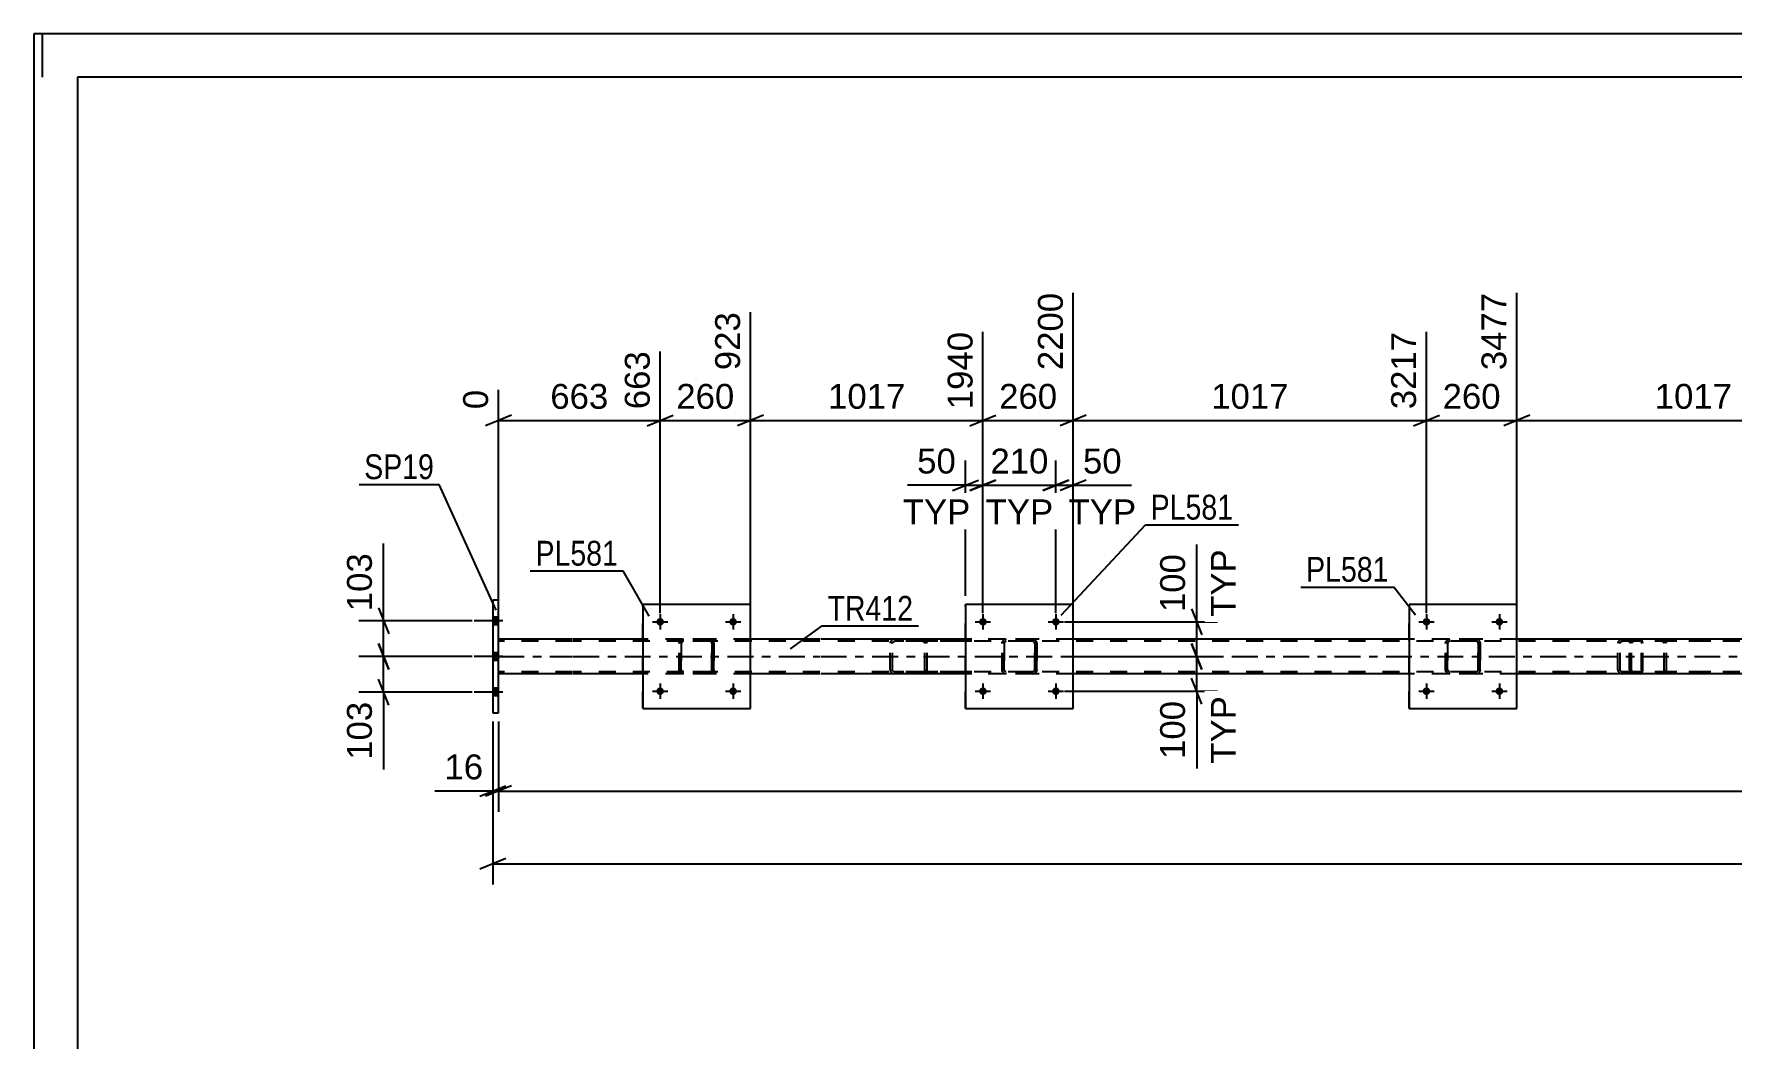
# Model space of a CAD drawing. Header units: millimetres. Extents: x 0 to 841, y 0 to 594.
# Drawn here: x 0 to 195.5, y 478.3 to 594 of the extents above; entities that cross this region are included whole.
import ezdxf

# ---------------------------------------------------------------- set-up
doc = ezdxf.new("R2010")
doc.units = ezdxf.units.MM
doc.linetypes.add('DXK_LINE_DOT2', pattern=[3.9198, 1.9599, -1.9599])
doc.linetypes.add('DXK_LINE_DOT3', pattern=[5.9187, 2.979, -0.9799, 0.9799, -0.9799])
doc.styles.add('Arial', font='ARIAL.TTF', dxfattribs={"height": 0.2})
doc.styles.add('Arial Narrow', font='ARIALN.TTF', dxfattribs={"height": 0.2})

# ---------------------------------------------------------------- blocks, each defined once
blk = doc.blocks.new('Unknown-203723749-1133')
at = {"color": 5, "linetype": 'Continuous'}
for p, q in [((841, 594), (0, 594)), ((0, 594), (0, 0)), ((1, 589), (1, 594)), ((836, 589), (5, 589)), ((5, 589), (5, 5))]:
    blk.add_line(p, q, dxfattribs=at)
blk = doc.blocks.new('Part-203723749-2469 - 2450')
at = {"color": 7, "linetype": 'DXK_LINE_DOT2'}
for p, q in [((162.58, 523.77), (162.61, 523.95)), ((162.61, 523.95), (162.58, 523.77)), ((162.82, 523.77), (162.83, 523.86)), ((162.83, 523.86), (162.82, 523.77)), ((162.83, 523.86), (162.89, 523.94)), ((162.89, 523.94), (162.83, 523.86)), ((162.87, 524.21), (163.06, 524.25)), ((163.06, 524.25), (162.87, 524.21)), ((162.89, 523.94), (162.96, 523.99)), ((163.06, 524.01), (162.96, 523.99)), ((166.1, 524.25), (163.06, 524.25)), ((166.1, 524.01), (163.06, 524.01)), ((166.1, 524.25), (166.28, 524.21)), ((166.28, 524.21), (166.1, 524.25)), ((166.19, 523.99), (166.1, 524.01)), ((166.27, 523.94), (166.19, 523.99)), ((166.27, 523.94), (166.32, 523.86)), ((166.32, 523.86), (166.27, 523.94)), ((166.32, 523.86), (166.34, 523.77)), ((166.34, 523.77), (166.32, 523.86)), ((166.54, 523.95), (166.58, 523.77)), ((166.58, 523.77), (166.54, 523.95)), ((162.58, 520.73), (162.58, 523.77)), ((162.58, 523.77), (162.58, 523.77)), ((162.58, 520.73), (162.58, 523.77)), ((162.82, 520.73), (162.82, 523.77)), ((162.82, 523.77), (162.82, 523.77)), ((162.82, 523.77), (162.82, 520.73)), ((166.34, 520.73), (166.34, 523.77)), ((166.34, 523.77), (166.34, 523.77)), ((166.34, 523.77), (166.34, 520.73)), ((166.58, 520.73), (166.58, 523.77)), ((166.58, 523.77), (166.58, 523.77)), ((166.58, 523.77), (166.58, 520.73)), ((162.58, 520.73), (162.58, 520.73)), ((162.61, 520.54), (162.58, 520.73)), ((162.58, 520.73), (162.61, 520.54)), ((162.82, 520.73), (162.82, 520.73)), ((162.83, 520.63), (162.82, 520.73)), ((162.82, 520.73), (162.83, 520.63)), ((162.89, 520.56), (162.83, 520.63)), ((162.83, 520.63), (162.89, 520.56)), ((163.06, 520.25), (162.87, 520.28)), ((162.87, 520.28), (163.06, 520.25)), ((162.96, 520.5), (162.89, 520.56)), ((163.06, 520.49), (162.96, 520.5)), ((166.1, 520.49), (163.06, 520.49)), ((166.1, 520.25), (163.06, 520.25)), ((166.19, 520.5), (166.1, 520.49)), ((166.28, 520.28), (166.1, 520.25)), ((166.1, 520.25), (166.28, 520.28)), ((166.27, 520.56), (166.19, 520.5)), ((166.32, 520.63), (166.27, 520.56)), ((166.27, 520.56), (166.32, 520.63)), ((166.34, 520.73), (166.32, 520.63)), ((166.32, 520.63), (166.34, 520.73)), ((166.34, 520.73), (166.34, 520.73)), ((166.58, 520.73), (166.54, 520.54)), ((166.54, 520.54), (166.58, 520.73)), ((166.58, 520.73), (166.58, 520.73))]:
    blk.add_line(p, q, dxfattribs=at)
at = {"color": 7, "linetype": 'DXK_LINE_DOT3'}
blk.add_line((164.58, 522.25), (164.58, 522.25), dxfattribs=at)
at = {"color": 7, "linetype": 'DXK_LINE_DOT2'}
for centre, start, end in [((163.06, 523.77), 112.5, 157.5), ((163.06, 523.77), 112.5, 157.5), ((166.1, 523.77), 22.5, 67.5), ((166.1, 523.77), 22.5, 67.5), ((163.06, 520.73), 202.5, 247.5), ((163.06, 520.73), 202.5, 247.5), ((166.1, 520.73), 292.5, 337.5), ((166.1, 520.73), 292.5, 337.5)]:
    blk.add_arc(centre, 0.48, start, end, dxfattribs=at)
blk = doc.blocks.new('Part-203723749-2474 - 2450')
at = {"color": 2, "linetype": 'Continuous'}
for p, q in [((158.38, 528.25), (158.38, 516.25)), ((170.78, 528.25), (158.38, 528.25)), ((170.78, 516.25), (170.78, 528.25)), ((158.38, 516.25), (170.78, 516.25))]:
    blk.add_line(p, q, dxfattribs=at)
at = {"color": 7, "linetype": 'DXK_LINE_DOT2'}
for p, q in [((158.38, 516.25), (158.38, 528.25)), ((170.78, 516.25), (170.78, 528.25))]:
    blk.add_line(p, q, dxfattribs=at)
blk = doc.blocks.new('Part-203723749-2475 - 2450')
at = {"color": 7, "linetype": 'DXK_LINE_DOT2'}
for p, q in [((111.5, 523.77), (111.53, 523.95)), ((111.53, 523.95), (111.5, 523.77)), ((111.74, 523.77), (111.75, 523.86)), ((111.75, 523.86), (111.74, 523.77)), ((111.75, 523.86), (111.81, 523.94)), ((111.81, 523.94), (111.75, 523.86)), ((111.79, 524.21), (111.98, 524.25)), ((111.98, 524.25), (111.79, 524.21)), ((111.81, 523.94), (111.88, 523.99)), ((111.98, 524.01), (111.88, 523.99)), ((115.02, 524.25), (111.98, 524.25)), ((115.02, 524.01), (111.98, 524.01)), ((115.02, 524.25), (115.2, 524.21)), ((115.2, 524.21), (115.02, 524.25)), ((115.11, 523.99), (115.02, 524.01)), ((115.19, 523.94), (115.11, 523.99)), ((115.19, 523.94), (115.24, 523.86)), ((115.24, 523.86), (115.19, 523.94)), ((115.24, 523.86), (115.26, 523.77)), ((115.26, 523.77), (115.24, 523.86)), ((115.46, 523.95), (115.5, 523.77)), ((115.5, 523.77), (115.46, 523.95)), ((111.5, 520.73), (111.5, 523.77)), ((111.5, 523.77), (111.5, 523.77)), ((111.5, 520.73), (111.5, 523.77)), ((111.74, 520.73), (111.74, 523.77)), ((111.74, 523.77), (111.74, 523.77)), ((111.74, 523.77), (111.74, 520.73)), ((115.26, 520.73), (115.26, 523.77)), ((115.26, 523.77), (115.26, 523.77)), ((115.26, 523.77), (115.26, 520.73)), ((115.5, 520.73), (115.5, 523.77)), ((115.5, 523.77), (115.5, 523.77)), ((115.5, 523.77), (115.5, 520.73)), ((111.5, 520.73), (111.5, 520.73)), ((111.53, 520.54), (111.5, 520.73)), ((111.5, 520.73), (111.53, 520.54)), ((111.74, 520.73), (111.74, 520.73)), ((111.75, 520.63), (111.74, 520.73)), ((111.74, 520.73), (111.75, 520.63)), ((111.81, 520.56), (111.75, 520.63)), ((111.75, 520.63), (111.81, 520.56)), ((111.98, 520.25), (111.79, 520.28)), ((111.79, 520.28), (111.98, 520.25)), ((111.88, 520.5), (111.81, 520.56)), ((111.98, 520.49), (111.88, 520.5)), ((115.02, 520.49), (111.98, 520.49)), ((115.02, 520.25), (111.98, 520.25)), ((115.11, 520.5), (115.02, 520.49)), ((115.2, 520.28), (115.02, 520.25)), ((115.02, 520.25), (115.2, 520.28)), ((115.19, 520.56), (115.11, 520.5)), ((115.24, 520.63), (115.19, 520.56)), ((115.19, 520.56), (115.24, 520.63)), ((115.26, 520.73), (115.24, 520.63)), ((115.24, 520.63), (115.26, 520.73)), ((115.26, 520.73), (115.26, 520.73)), ((115.5, 520.73), (115.46, 520.54)), ((115.46, 520.54), (115.5, 520.73)), ((115.5, 520.73), (115.5, 520.73))]:
    blk.add_line(p, q, dxfattribs=at)
at = {"color": 7, "linetype": 'DXK_LINE_DOT3'}
blk.add_line((113.5, 522.25), (113.5, 522.25), dxfattribs=at)
at = {"color": 7, "linetype": 'DXK_LINE_DOT2'}
for centre, start, end in [((111.98, 523.77), 112.5, 157.5), ((111.98, 523.77), 112.5, 157.5), ((115.02, 523.77), 22.5, 67.5), ((115.02, 523.77), 22.5, 67.5), ((111.98, 520.73), 202.5, 247.5), ((111.98, 520.73), 202.5, 247.5), ((115.02, 520.73), 292.5, 337.5), ((115.02, 520.73), 292.5, 337.5)]:
    blk.add_arc(centre, 0.48, start, end, dxfattribs=at)
blk = doc.blocks.new('Part-203723749-2480 - 2450')
at = {"color": 2, "linetype": 'Continuous'}
for p, q in [((107.3, 528.25), (107.3, 516.25)), ((119.7, 528.25), (107.3, 528.25)), ((119.7, 516.25), (119.7, 528.25)), ((107.3, 516.25), (119.7, 516.25))]:
    blk.add_line(p, q, dxfattribs=at)
at = {"color": 7, "linetype": 'DXK_LINE_DOT2'}
for p, q in [((107.3, 516.25), (107.3, 528.25)), ((119.7, 516.25), (119.7, 528.25))]:
    blk.add_line(p, q, dxfattribs=at)
blk = doc.blocks.new('Part-203723749-2481 - 2450')
at = {"color": 7, "linetype": 'DXK_LINE_DOT2'}
for p, q in [((74.32, 523.77), (74.35, 523.95)), ((74.35, 523.95), (74.32, 523.77)), ((74.56, 523.77), (74.57, 523.86)), ((74.57, 523.86), (74.56, 523.77)), ((74.57, 523.86), (74.63, 523.94)), ((74.63, 523.94), (74.57, 523.86)), ((74.61, 524.21), (74.8, 524.25)), ((74.8, 524.25), (74.61, 524.21)), ((74.63, 523.94), (74.7, 523.99)), ((74.8, 524.01), (74.7, 523.99)), ((77.84, 524.25), (74.8, 524.25)), ((77.84, 524.01), (74.8, 524.01)), ((77.84, 524.25), (78.02, 524.21)), ((78.02, 524.21), (77.84, 524.25)), ((77.93, 523.99), (77.84, 524.01)), ((78.01, 523.94), (77.93, 523.99)), ((78.01, 523.94), (78.06, 523.86)), ((78.06, 523.86), (78.01, 523.94)), ((78.06, 523.86), (78.08, 523.77)), ((78.08, 523.77), (78.06, 523.86)), ((78.28, 523.95), (78.32, 523.77)), ((78.32, 523.77), (78.28, 523.95)), ((74.32, 520.73), (74.32, 523.77)), ((74.32, 523.77), (74.32, 523.77)), ((74.32, 520.73), (74.32, 523.77)), ((74.56, 520.73), (74.56, 523.77)), ((74.56, 523.77), (74.56, 523.77)), ((74.56, 523.77), (74.56, 520.73)), ((78.08, 520.73), (78.08, 523.77)), ((78.08, 523.77), (78.08, 523.77)), ((78.08, 523.77), (78.08, 520.73)), ((78.32, 520.73), (78.32, 523.77)), ((78.32, 523.77), (78.32, 523.77)), ((78.32, 523.77), (78.32, 520.73)), ((74.32, 520.73), (74.32, 520.73)), ((74.35, 520.54), (74.32, 520.73)), ((74.32, 520.73), (74.35, 520.54)), ((74.56, 520.73), (74.56, 520.73)), ((74.57, 520.63), (74.56, 520.73)), ((74.56, 520.73), (74.57, 520.63)), ((74.63, 520.56), (74.57, 520.63)), ((74.57, 520.63), (74.63, 520.56)), ((74.8, 520.25), (74.61, 520.28)), ((74.61, 520.28), (74.8, 520.25)), ((74.7, 520.5), (74.63, 520.56)), ((74.8, 520.49), (74.7, 520.5)), ((77.84, 520.49), (74.8, 520.49)), ((77.84, 520.25), (74.8, 520.25)), ((77.93, 520.5), (77.84, 520.49)), ((78.02, 520.28), (77.84, 520.25)), ((77.84, 520.25), (78.02, 520.28)), ((78.01, 520.56), (77.93, 520.5)), ((78.06, 520.63), (78.01, 520.56)), ((78.01, 520.56), (78.06, 520.63)), ((78.08, 520.73), (78.06, 520.63)), ((78.06, 520.63), (78.08, 520.73)), ((78.08, 520.73), (78.08, 520.73)), ((78.32, 520.73), (78.28, 520.54)), ((78.28, 520.54), (78.32, 520.73)), ((78.32, 520.73), (78.32, 520.73))]:
    blk.add_line(p, q, dxfattribs=at)
at = {"color": 7, "linetype": 'DXK_LINE_DOT3'}
blk.add_line((76.32, 522.25), (76.32, 522.25), dxfattribs=at)
at = {"color": 7, "linetype": 'DXK_LINE_DOT2'}
for centre, start, end in [((74.8, 523.77), 112.5, 157.5), ((74.8, 523.77), 112.5, 157.5), ((77.84, 523.77), 22.5, 67.5), ((77.84, 523.77), 22.5, 67.5), ((74.8, 520.73), 202.5, 247.5), ((74.8, 520.73), 202.5, 247.5), ((77.84, 520.73), 292.5, 337.5), ((77.84, 520.73), 292.5, 337.5)]:
    blk.add_arc(centre, 0.48, start, end, dxfattribs=at)
blk = doc.blocks.new('Part-203723749-2486 - 2450')
at = {"color": 2, "linetype": 'Continuous'}
for p, q in [((70.12, 528.25), (70.12, 516.25)), ((82.52, 528.25), (70.12, 528.25)), ((82.52, 516.25), (82.52, 528.25)), ((70.12, 516.25), (82.52, 516.25))]:
    blk.add_line(p, q, dxfattribs=at)
at = {"color": 7, "linetype": 'DXK_LINE_DOT2'}
for p, q in [((70.12, 516.25), (70.12, 528.25)), ((82.52, 516.25), (82.52, 528.25))]:
    blk.add_line(p, q, dxfattribs=at)
blk = doc.blocks.new('Bolt-203723749-2633 - 2450')
at = {"linetype": 'Continuous'}
for points in [[(72.56, 518.25, -1), (71.68, 518.25, -1)], [(80.96, 518.25, -1), (80.08, 518.25, -1)]]:
    blk.add_hatch(color=1, dxfattribs=at).paths.add_polyline_path(points)
at = {"color": 1, "linetype": 'Continuous'}
for p, q in [((71.24, 518.25), (73, 518.25)), ((72.12, 519.13), (72.12, 517.37)), ((79.64, 518.25), (81.4, 518.25)), ((80.52, 519.13), (80.52, 517.37))]:
    blk.add_line(p, q, dxfattribs=at)
blk = doc.blocks.new('Part-203723749-2556 - 2450')
at = {"color": 7, "linetype": 'DXK_LINE_DOT2'}
for p, q in [((183.79, 523.94), (183.75, 523.77)), ((183.79, 523.95), (183.79, 523.94)), ((184.01, 523.77), (184.02, 523.86)), ((184.02, 523.86), (184.08, 523.94)), ((184.26, 524.25), (184.07, 524.21)), ((184.08, 523.94), (184.16, 523.99)), ((184.16, 523.99), (184.26, 524.01)), ((193.15, 524.25), (184.26, 524.25)), ((193.15, 524.01), (184.26, 524.01)), ((187.69, 524.21), (187.5, 524.25)), ((187.5, 524.01), (187.59, 523.99)), ((187.59, 523.99), (187.68, 523.94)), ((187.68, 523.94), (187.73, 523.86)), ((187.73, 523.86), (187.75, 523.77)), ((187.97, 523.94), (187.97, 523.95)), ((188.01, 523.77), (187.97, 523.94)), ((183.75, 520.73), (183.75, 523.77)), ((184.01, 520.73), (184.01, 523.77)), ((187.75, 520.73), (187.75, 523.77)), ((188.01, 520.73), (188.01, 523.77)), ((183.75, 520.73), (183.79, 520.54)), ((184.02, 520.63), (184.01, 520.73)), ((184.08, 520.56), (184.02, 520.63)), ((184.07, 520.28), (184.26, 520.25)), ((184.16, 520.5), (184.08, 520.56)), ((184.26, 520.49), (184.16, 520.5)), ((193.15, 520.49), (184.26, 520.49)), ((193.15, 520.25), (184.26, 520.25)), ((187.59, 520.5), (187.5, 520.49)), ((187.5, 520.25), (187.69, 520.28)), ((187.68, 520.56), (187.59, 520.5)), ((187.73, 520.63), (187.68, 520.56)), ((187.75, 520.73), (187.73, 520.63)), ((187.97, 520.54), (188.01, 520.73))]:
    blk.add_line(p, q, dxfattribs=at)
for centre, start, end in [((184.24, 523.74), 110.7583, 155.68), ((187.52, 523.74), 24.32, 69.2417), ((184.24, 520.75), 204.32, 249.2417), ((187.52, 520.75), 290.7583, 335.68)]:
    blk.add_arc(centre, 0.496, start, end, dxfattribs=at)
blk = doc.blocks.new('Bolt-203723749-2628 - 2450')
at = {"linetype": 'Continuous'}
for points in [[(53.5, 525.91), (53.5, 526.79), (52.86, 526.79), (52.86, 525.91)], [(53.5, 525.91), (53.5, 526.79), (52.86, 526.79), (52.86, 525.91)], [(53.5, 525.91), (53.5, 526.79), (52.86, 526.79), (52.86, 525.91)], [(53.5, 521.81), (53.5, 522.69), (52.86, 522.69), (52.86, 521.81)], [(53.5, 521.81), (53.5, 522.69), (52.86, 522.69), (52.86, 521.81)], [(53.5, 517.71), (53.5, 518.59), (52.86, 518.59), (52.86, 517.71)], [(53.5, 517.71), (53.5, 518.59), (52.86, 518.59), (52.86, 517.71)], [(53.5, 517.71), (53.5, 518.59), (52.86, 518.59), (52.86, 517.71)]]:
    blk.add_hatch(color=1, dxfattribs=at).paths.add_polyline_path(points)
at = {"color": 1, "linetype": 'Continuous'}
for p, q in [((54.02, 526.35), (50.7, 526.35)), ((54.02, 526.35), (50.7, 526.35)), ((54.02, 526.35), (50.7, 526.35)), ((53.5, 526.79), (52.86, 526.79)), ((53.5, 526.79), (52.86, 526.79)), ((53.5, 526.79), (52.86, 526.79)), ((53.5, 525.91), (52.86, 525.91)), ((53.5, 525.91), (52.86, 525.91)), ((53.5, 525.91), (52.86, 525.91)), ((54.02, 522.25), (50.7, 522.25)), ((54.02, 522.25), (50.7, 522.25)), ((53.5, 522.69), (52.86, 522.69)), ((53.5, 522.69), (52.86, 522.69)), ((53.5, 521.81), (52.86, 521.81)), ((53.5, 521.81), (52.86, 521.81)), ((54.02, 518.15), (50.7, 518.15)), ((54.02, 518.15), (50.7, 518.15)), ((54.02, 518.15), (50.7, 518.15)), ((53.5, 518.59), (52.86, 518.59)), ((53.5, 518.59), (52.86, 518.59)), ((53.5, 518.59), (52.86, 518.59)), ((53.5, 517.71), (52.86, 517.71)), ((53.5, 517.71), (52.86, 517.71)), ((53.5, 517.71), (52.86, 517.71))]:
    blk.add_line(p, q, dxfattribs=at)
blk = doc.blocks.new('Bolt-203723749-2617 - 2450')
at = {"linetype": 'Continuous'}
for points in [[(109.74, 518.25, -1), (108.86, 518.25, -1)], [(118.14, 518.25, -1), (117.26, 518.25, -1)]]:
    blk.add_hatch(color=1, dxfattribs=at).paths.add_polyline_path(points)
at = {"color": 1, "linetype": 'Continuous'}
for p, q in [((108.42, 518.25), (110.18, 518.25)), ((109.3, 519.13), (109.3, 517.37)), ((116.82, 518.25), (118.58, 518.25)), ((117.7, 519.13), (117.7, 517.37))]:
    blk.add_line(p, q, dxfattribs=at)
blk = doc.blocks.new('Part-203723749-2536 - 2450')
at = {"color": 7, "linetype": 'DXK_LINE_DOT2'}
for p, q in [((98.65, 523.94), (98.62, 523.77)), ((98.65, 523.95), (98.65, 523.94)), ((98.87, 523.77), (98.89, 523.86)), ((98.89, 523.86), (98.95, 523.94)), ((99.13, 524.25), (98.93, 524.21)), ((98.95, 523.94), (99.03, 523.99)), ((99.03, 523.99), (99.13, 524.01)), ((108.02, 524.25), (99.13, 524.25)), ((108.02, 524.01), (99.13, 524.01)), ((102.56, 524.21), (102.36, 524.25)), ((102.36, 524.01), (102.46, 523.99)), ((102.46, 523.99), (102.54, 523.94)), ((102.54, 523.94), (102.6, 523.86)), ((102.6, 523.86), (102.62, 523.77)), ((102.84, 523.94), (102.83, 523.95)), ((102.87, 523.77), (102.84, 523.94)), ((98.62, 520.73), (98.62, 523.77)), ((98.87, 520.73), (98.87, 523.77)), ((102.62, 520.73), (102.62, 523.77)), ((102.87, 520.73), (102.87, 523.77)), ((98.62, 520.73), (98.65, 520.54)), ((98.89, 520.63), (98.87, 520.73)), ((98.95, 520.56), (98.89, 520.63)), ((98.93, 520.28), (99.13, 520.25)), ((99.03, 520.5), (98.95, 520.56)), ((99.13, 520.49), (99.03, 520.5)), ((108.02, 520.49), (99.13, 520.49)), ((108.02, 520.25), (99.13, 520.25)), ((102.46, 520.5), (102.36, 520.49)), ((102.36, 520.25), (102.56, 520.28)), ((102.54, 520.56), (102.46, 520.5)), ((102.6, 520.63), (102.54, 520.56)), ((102.62, 520.73), (102.6, 520.63)), ((102.83, 520.54), (102.87, 520.73))]:
    blk.add_line(p, q, dxfattribs=at)
for centre, start, end in [((99.11, 523.74), 110.7583, 155.68), ((102.38, 523.74), 24.32, 69.2417), ((99.11, 520.75), 204.32, 249.2417), ((102.38, 520.75), 290.7583, 335.68)]:
    blk.add_arc(centre, 0.496, start, end, dxfattribs=at)
blk = doc.blocks.new('Part-203723749-2537 - 2450')
at = {"color": 7, "linetype": 'DXK_LINE_DOT2'}
for p, q in [((185.03, 524.25), (178.09, 524.25)), ((185.03, 524.01), (178.09, 524.01)), ((182.47, 523.94), (182.43, 523.77)), ((182.47, 523.95), (182.47, 523.94)), ((182.68, 523.77), (182.7, 523.86)), ((182.7, 523.86), (182.76, 523.94)), ((182.93, 524.25), (182.74, 524.21)), ((182.76, 523.94), (182.84, 523.99)), ((182.84, 523.99), (182.93, 524.01)), ((183.75, 524.25), (183.75, 524.01)), ((185.13, 524.21), (185.03, 524.25)), ((185.03, 524.01), (185.08, 523.99)), ((185.08, 523.99), (185.12, 523.94)), ((185.12, 523.94), (185.15, 523.86)), ((185.22, 524.1), (185.13, 524.21)), ((185.15, 523.86), (185.16, 523.77)), ((185.28, 523.95), (185.22, 524.1)), ((185.3, 523.77), (185.28, 523.95)), ((182.43, 520.73), (182.43, 523.77)), ((182.68, 520.73), (182.68, 523.77)), ((185.16, 520.73), (185.16, 523.77)), ((185.3, 520.73), (185.3, 523.77)), ((185.03, 520.49), (178.09, 520.49)), ((185.03, 520.25), (178.09, 520.25)), ((182.43, 520.73), (182.47, 520.54)), ((182.7, 520.63), (182.68, 520.73)), ((182.76, 520.56), (182.7, 520.63)), ((182.74, 520.28), (182.93, 520.25)), ((182.84, 520.5), (182.76, 520.56)), ((182.93, 520.49), (182.84, 520.5)), ((183.75, 520.25), (183.75, 520.49)), ((185.08, 520.5), (185.03, 520.49)), ((185.03, 520.25), (185.13, 520.28)), ((185.12, 520.56), (185.08, 520.5)), ((185.15, 520.63), (185.12, 520.56)), ((185.13, 520.28), (185.22, 520.39)), ((185.16, 520.73), (185.15, 520.63)), ((185.22, 520.39), (185.28, 520.54)), ((185.28, 520.54), (185.3, 520.73))]:
    blk.add_line(p, q, dxfattribs=at)
for centre, start, end in [((182.92, 523.75), 111.1941, 156.1506), ((182.92, 520.74), 203.8494, 248.8059)]:
    blk.add_arc(centre, 0.492, start, end, dxfattribs=at)
blk = doc.blocks.new('Part-203723749-2549 - 2450')
at = {"color": 2, "linetype": 'Continuous'}
for p, q in [((53.5, 528.75), (52.86, 528.75)), ((52.86, 528.75), (52.86, 515.75)), ((53.5, 515.75), (53.5, 528.75)), ((52.86, 515.75), (53.5, 515.75))]:
    blk.add_line(p, q, dxfattribs=at)
blk = doc.blocks.new('Part-203723749-2554 - 2450')
at = {"color": 2, "linetype": 'Continuous'}
for p, q in [((62.02, 524.25), (53.5, 524.25)), ((70.12, 524.25), (62.12, 524.25)), ((90.52, 524.25), (82.52, 524.25)), ((107.3, 524.25), (90.62, 524.25)), ((158.38, 524.25), (119.7, 524.25)), ((209.46, 524.25), (170.78, 524.25)), ((62.02, 520.25), (53.5, 520.25)), ((70.12, 520.25), (62.12, 520.25)), ((90.52, 520.25), (82.52, 520.25)), ((107.3, 520.25), (90.62, 520.25)), ((158.38, 520.25), (119.7, 520.25)), ((209.46, 520.25), (170.78, 520.25))]:
    blk.add_line(p, q, dxfattribs=at)
at = {"color": 7, "linetype": 'DXK_LINE_DOT2'}
for p, q in [((53.5, 520.25), (53.5, 524.25)), ((62.02, 524.01), (53.5, 524.01)), ((90.52, 524.01), (62.12, 524.01)), ((82.52, 524.25), (70.12, 524.25)), ((753.08, 524.01), (90.62, 524.01)), ((119.7, 524.25), (107.3, 524.25)), ((170.78, 524.25), (158.38, 524.25)), ((62.02, 520.49), (53.5, 520.49)), ((90.52, 520.49), (62.12, 520.49)), ((82.52, 520.25), (70.12, 520.25)), ((753.08, 520.49), (90.62, 520.49)), ((119.7, 520.25), (107.3, 520.25)), ((170.78, 520.25), (158.38, 520.25))]:
    blk.add_line(p, q, dxfattribs=at)
at = {"color": 7, "linetype": 'DXK_LINE_DOT3'}
for p, q in [((53.5, 522.25), (62.02, 522.25)), ((62.12, 522.25), (90.52, 522.25)), ((90.62, 522.25), (753.08, 522.25))]:
    blk.add_line(p, q, dxfattribs=at)
blk = doc.blocks.new('Bolt-203723749-2618 - 2450')
at = {"linetype": 'Continuous'}
for points in [[(160.82, 526.25, -1), (159.94, 526.25, -1)], [(169.22, 526.25, -1), (168.34, 526.25, -1)]]:
    blk.add_hatch(color=1, dxfattribs=at).paths.add_polyline_path(points)
at = {"color": 1, "linetype": 'Continuous'}
for p, q in [((159.5, 526.25), (161.26, 526.25)), ((160.38, 527.13), (160.38, 525.37)), ((167.9, 526.25), (169.66, 526.25)), ((168.78, 527.13), (168.78, 525.37))]:
    blk.add_line(p, q, dxfattribs=at)
blk = doc.blocks.new('Bolt-203723749-2619 - 2450')
at = {"linetype": 'Continuous'}
for points in [[(160.82, 518.25, -1), (159.94, 518.25, -1)], [(169.22, 518.25, -1), (168.34, 518.25, -1)]]:
    blk.add_hatch(color=1, dxfattribs=at).paths.add_polyline_path(points)
at = {"color": 1, "linetype": 'Continuous'}
for p, q in [((159.5, 518.25), (161.26, 518.25)), ((160.38, 519.13), (160.38, 517.37)), ((167.9, 518.25), (169.66, 518.25)), ((168.78, 519.13), (168.78, 517.37))]:
    blk.add_line(p, q, dxfattribs=at)
blk = doc.blocks.new('Bolt-203723749-2632 - 2450')
at = {"linetype": 'Continuous'}
for points in [[(72.56, 526.25, -1), (71.68, 526.25, -1)], [(80.96, 526.25, -1), (80.08, 526.25, -1)]]:
    blk.add_hatch(color=1, dxfattribs=at).paths.add_polyline_path(points)
at = {"color": 1, "linetype": 'Continuous'}
for p, q in [((71.24, 526.25), (73, 526.25)), ((72.12, 527.13), (72.12, 525.37)), ((79.64, 526.25), (81.4, 526.25)), ((80.52, 527.13), (80.52, 525.37))]:
    blk.add_line(p, q, dxfattribs=at)
blk = doc.blocks.new('Bolt-203723749-2634 - 2450')
at = {"linetype": 'Continuous'}
for points in [[(109.74, 526.25, -1), (108.86, 526.25, -1)], [(118.14, 526.25, -1), (117.26, 526.25, -1)]]:
    blk.add_hatch(color=1, dxfattribs=at).paths.add_polyline_path(points)
at = {"color": 1, "linetype": 'Continuous'}
for p, q in [((108.42, 526.25), (110.18, 526.25)), ((109.3, 527.13), (109.3, 525.37)), ((116.82, 526.25), (118.58, 526.25)), ((117.7, 527.13), (117.7, 525.37))]:
    blk.add_line(p, q, dxfattribs=at)
blk = doc.blocks.new('StraightDimension-203723749-7413 - 2450')
at = {"color": 7, "linetype": 'Continuous'}
for p, q in [((50.46, 522.25), (37.42, 522.25)), ((39.67, 523.75), (40.87, 520.75)), ((40.27, 518.15), (40.27, 522.25)), ((50.46, 518.15), (37.42, 518.15)), ((40.87, 516.65), (39.67, 519.65))]:
    blk.add_line(p, q, dxfattribs=at)
at = {"color": 0}
blk.add_wipeout([(39.52, 517.62), (35.32, 517.62), (35.32, 509.75), (39.52, 509.75)], dxfattribs=at)
at = {"color": 7, "linetype": 'Continuous'}
blk.add_line((40.27, 518.15), (40.27, 509.22), dxfattribs=at)
blk.add_line((40.27, 518.15), (40.27, 509.22), dxfattribs=at)
at = {"color": 3, "style": 'Arial'}
blk.add_text('103', height=2.865, rotation=90.0002, dxfattribs=at).set_placement((38.92, 510.35))
blk = doc.blocks.new('StraightDimension-203723749-3295 - 2450')
at = {"color": 7, "linetype": 'Continuous'}
for p, q in [((52.86, 514.75), (52.86, 504.35)), ((53.5, 514.75), (53.5, 504.35)), ((51.36, 506.15), (54.36, 507.35)), ((55, 507.35), (52, 506.15)), ((52.86, 506.75), (53.5, 506.75))]:
    blk.add_line(p, q, dxfattribs=at)
at = {"color": 0}
blk.add_wipeout([(52.33, 507.5), (52.33, 511.7), (46.68, 511.7), (46.68, 507.5)], dxfattribs=at)
at = {"color": 7, "linetype": 'Continuous'}
blk.add_line((52.86, 506.75), (46.16, 506.75), dxfattribs=at)
blk.add_line((52.86, 506.75), (46.16, 506.75), dxfattribs=at)
at = {"color": 3, "style": 'Arial'}
blk.add_text('16', height=2.865, dxfattribs=at).set_placement((47.28, 508.1))
blk = doc.blocks.new('StraightDimension-203723749-2703 - 2450')
at = {"color": 7, "linetype": 'Continuous'}
for p, q in [((118.7, 522.25), (136.32, 522.25)), ((133.32, 523.75), (134.52, 520.75)), ((133.92, 518.25), (133.92, 522.25)), ((118.7, 518.25), (136.32, 518.25)), ((134.52, 516.75), (133.32, 519.75))]:
    blk.add_line(p, q, dxfattribs=at)
at = {"color": 0}
blk.add_wipeout([(133.17, 517.72), (128.97, 517.72), (128.97, 509.85), (133.17, 509.85)], dxfattribs=at)
at = {"color": 7, "linetype": 'Continuous'}
blk.add_line((133.92, 518.25), (133.92, 509.33), dxfattribs=at)
at = {"color": 3, "style": 'Arial'}
blk.add_text('100', height=2.865, rotation=90.0002, dxfattribs=at).set_placement((132.57, 510.45))
at = {"color": 0, "linetype": 'Continuous'}
blk.add_wipeout([(139.02, 518.27), (134.82, 518.27), (134.82, 509.3), (139.02, 509.3)], dxfattribs=at)
at = {"color": 7, "linetype": 'Continuous'}
blk.add_line((133.92, 518.25), (133.92, 509.33), dxfattribs=at)
at = {"color": 3, "linetype": 'Continuous', "style": 'Arial'}
blk.add_text('TYP', height=2.865, rotation=90.0002, dxfattribs=at).set_placement((138.42, 509.9))
blk = doc.blocks.new('StraightDimension-203723749-2727 - 2450')
at = {"color": 7, "linetype": 'Continuous'}
for p, q in [((133.32, 527.75), (134.52, 524.75)), ((118.7, 526.25), (136.32, 526.25)), ((133.92, 522.25), (133.92, 526.25)), ((118.7, 522.25), (136.32, 522.25)), ((134.52, 520.75), (133.32, 523.75))]:
    blk.add_line(p, q, dxfattribs=at)
at = {"color": 0}
blk.add_wipeout([(133.17, 534.64), (128.97, 534.64), (128.97, 526.77), (133.17, 526.77)], dxfattribs=at)
at = {"color": 7, "linetype": 'Continuous'}
blk.add_line((133.92, 526.25), (133.92, 535.17), dxfattribs=at)
at = {"color": 3, "style": 'Arial'}
blk.add_text('100', height=2.865, rotation=90.0002, dxfattribs=at).set_placement((132.57, 527.37))
at = {"color": 0, "linetype": 'Continuous'}
blk.add_wipeout([(139.02, 535.19), (134.82, 535.19), (134.82, 526.22), (139.02, 526.22)], dxfattribs=at)
at = {"color": 7, "linetype": 'Continuous'}
blk.add_line((133.92, 526.25), (133.92, 535.17), dxfattribs=at)
at = {"color": 3, "linetype": 'Continuous', "style": 'Arial'}
blk.add_text('TYP', height=2.865, rotation=90.0002, dxfattribs=at).set_placement((138.42, 526.82))
blk = doc.blocks.new('StraightDimension-203723749-2751 - 2450')
at = {"color": 7, "linetype": 'Continuous'}
for p, q in [((117.7, 527.25), (117.7, 544.84)), ((119.7, 529.25), (119.7, 544.84)), ((116.2, 541.39), (119.2, 542.59)), ((117.7, 541.99), (119.7, 541.99)), ((121.2, 542.59), (118.2, 541.39))]:
    blk.add_line(p, q, dxfattribs=at)
at = {"color": 0}
blk.add_wipeout([(125.87, 542.74), (125.87, 546.94), (120.22, 546.94), (120.22, 542.74)], dxfattribs=at)
at = {"color": 7, "linetype": 'Continuous'}
blk.add_line((119.7, 541.99), (126.39, 541.99), dxfattribs=at)
at = {"color": 3, "style": 'Arial'}
blk.add_text('50', height=2.865, dxfattribs=at).set_placement((120.82, 543.34))
at = {"color": 0, "linetype": 'Continuous'}
blk.add_wipeout([(127.53, 536.89), (127.53, 541.09), (118.56, 541.09), (118.56, 536.89)], dxfattribs=at)
at = {"color": 7, "linetype": 'Continuous'}
blk.add_line((119.7, 541.99), (126.39, 541.99), dxfattribs=at)
at = {"color": 3, "linetype": 'Continuous', "style": 'Arial'}
blk.add_text('TYP', height=2.865, dxfattribs=at).set_placement((119.16, 537.49))
blk = doc.blocks.new('StraightDimension-203723749-2764 - 2450')
at = {"color": 7, "linetype": 'Continuous'}
for p, q in [((109.3, 527.25), (109.3, 544.84)), ((117.7, 527.25), (117.7, 544.84)), ((107.8, 541.39), (110.8, 542.59)), ((109.3, 541.99), (117.7, 541.99)), ((119.2, 542.59), (116.2, 541.39))]:
    blk.add_line(p, q, dxfattribs=at)
at = {"color": 0}
blk.add_wipeout([(117.43, 542.74), (117.43, 546.94), (109.56, 546.94), (109.56, 542.74)], dxfattribs=at)
at = {"color": 0, "linetype": 'Continuous'}
blk.add_wipeout([(117.98, 536.89), (117.98, 541.09), (109.01, 541.09), (109.01, 536.89)], dxfattribs=at)
at = {"color": 3, "style": 'Arial'}
blk.add_text('210', height=2.865, dxfattribs=at).set_placement((110.16, 543.34))
at = {"color": 3, "linetype": 'Continuous', "style": 'Arial'}
blk.add_text('TYP', height=2.865, dxfattribs=at).set_placement((109.61, 537.49))
blk = doc.blocks.new('StraightDimension-203723749-2780 - 2450')
at = {"color": 7, "linetype": 'Continuous'}
for p, q in [((107.3, 529.25), (107.3, 544.84)), ((109.3, 527.25), (109.3, 544.84)), ((105.8, 541.39), (108.8, 542.59)), ((107.3, 541.99), (109.3, 541.99)), ((110.8, 542.59), (107.8, 541.39))]:
    blk.add_line(p, q, dxfattribs=at)
at = {"color": 0}
blk.add_wipeout([(106.77, 542.74), (106.77, 546.94), (101.12, 546.94), (101.12, 542.74)], dxfattribs=at)
at = {"color": 7, "linetype": 'Continuous'}
blk.add_line((107.3, 541.99), (100.6, 541.99), dxfattribs=at)
at = {"color": 3, "style": 'Arial'}
blk.add_text('50', height=2.865, dxfattribs=at).set_placement((101.72, 543.34))
at = {"color": 0, "linetype": 'Continuous'}
blk.add_wipeout([(108.43, 536.89), (108.43, 541.09), (99.46, 541.09), (99.46, 536.89)], dxfattribs=at)
at = {"color": 7, "linetype": 'Continuous'}
blk.add_line((107.3, 541.99), (100.6, 541.99), dxfattribs=at)
at = {"color": 3, "linetype": 'Continuous', "style": 'Arial'}
blk.add_text('TYP', height=2.865, dxfattribs=at).set_placement((100.06, 537.49))
blk = doc.blocks.new('StraightDimension-203723749-2794 - 2450')
at = {"color": 7, "linetype": 'Continuous'}
for p, q in [((72.12, 527.25), (72.12, 557.42)), ((53.5, 525.25), (53.5, 552.98)), ((55, 550.05), (52, 548.85)), ((53.5, 549.45), (72.12, 549.45)), ((70.62, 548.85), (73.62, 550.05))]:
    blk.add_line(p, q, dxfattribs=at)
at = {"color": 0, "linetype": 'Continuous'}
blk.add_wipeout([(52.9, 553.58), (48.7, 553.58), (48.7, 550.15), (52.9, 550.15)], dxfattribs=at)
at = {"color": 0}
blk.add_wipeout([(66.74, 550.2), (66.74, 554.4), (58.87, 554.4), (58.87, 550.2)], dxfattribs=at)
at = {"color": 3, "style": 'Arial'}
blk.add_text('663', height=2.865, dxfattribs=at).set_placement((59.47, 550.8))
at = {"color": 3, "linetype": 'Continuous', "style": 'Arial'}
blk.add_text('0', height=2.87, rotation=90.0002, dxfattribs=at).set_placement((52.3, 550.75))
at = {"color": 0, "linetype": 'Continuous'}
blk.add_wipeout([(71.52, 558.02), (67.32, 558.02), (67.32, 550.15), (71.52, 550.15)], dxfattribs=at)
at = {"color": 3, "linetype": 'Continuous', "style": 'Arial'}
blk.add_text('663', height=2.865, rotation=90.0002, dxfattribs=at).set_placement((70.92, 550.75))
blk = doc.blocks.new('StraightDimension-203723749-2803 - 2450')
at = {"color": 7, "linetype": 'Continuous'}
for p, q in [((82.52, 525.25), (82.52, 561.92)), ((72.12, 527.25), (72.12, 557.42)), ((70.62, 548.85), (73.62, 550.05)), ((72.12, 549.45), (82.52, 549.45)), ((84.02, 550.05), (81.02, 548.85))]:
    blk.add_line(p, q, dxfattribs=at)
at = {"color": 0}
blk.add_wipeout([(81.25, 550.2), (81.25, 554.4), (73.38, 554.4), (73.38, 550.2)], dxfattribs=at)
at = {"color": 0, "linetype": 'Continuous'}
blk.add_wipeout([(81.92, 562.52), (77.72, 562.52), (77.72, 554.65), (81.92, 554.65)], dxfattribs=at)
at = {"color": 3, "linetype": 'Continuous', "style": 'Arial'}
blk.add_text('923', height=2.865, rotation=90.0002, dxfattribs=at).set_placement((81.32, 555.25))
at = {"color": 3, "style": 'Arial'}
blk.add_text('260', height=2.865, dxfattribs=at).set_placement((73.98, 550.8))
blk = doc.blocks.new('StraightDimension-203723749-2817 - 2450')
at = {"color": 7, "linetype": 'Continuous'}
for p, q in [((82.52, 525.25), (82.52, 561.92)), ((109.3, 527.25), (109.3, 559.65)), ((84.02, 550.05), (81.02, 548.85)), ((82.52, 549.45), (109.3, 549.45)), ((107.8, 548.85), (110.8, 550.05))]:
    blk.add_line(p, q, dxfattribs=at)
at = {"color": 0, "linetype": 'Continuous'}
blk.add_wipeout([(108.7, 560.25), (104.5, 560.25), (104.5, 550.15), (108.7, 550.15)], dxfattribs=at)
at = {"color": 0}
blk.add_wipeout([(100.95, 550.2), (100.95, 554.4), (90.86, 554.4), (90.86, 550.2)], dxfattribs=at)
at = {"color": 3, "linetype": 'Continuous', "style": 'Arial'}
blk.add_text('1940', height=2.865, rotation=90.0002, dxfattribs=at).set_placement((108.1, 550.75))
at = {"color": 3, "style": 'Arial'}
blk.add_text('1017', height=2.865, dxfattribs=at).set_placement((91.46, 550.8))
blk = doc.blocks.new('StraightDimension-203723749-2831 - 2450')
at = {"color": 7, "linetype": 'Continuous'}
for p, q in [((119.7, 525.25), (119.7, 564.15)), ((109.3, 527.25), (109.3, 559.65)), ((107.8, 548.85), (110.8, 550.05)), ((109.3, 549.45), (119.7, 549.45)), ((121.2, 550.05), (118.2, 548.85))]:
    blk.add_line(p, q, dxfattribs=at)
at = {"color": 0}
blk.add_wipeout([(118.43, 550.2), (118.43, 554.4), (110.56, 554.4), (110.56, 550.2)], dxfattribs=at)
at = {"color": 0, "linetype": 'Continuous'}
blk.add_wipeout([(119.1, 564.75), (114.9, 564.75), (114.9, 554.65), (119.1, 554.65)], dxfattribs=at)
at = {"color": 3, "linetype": 'Continuous', "style": 'Arial'}
blk.add_text('2200', height=2.865, rotation=90.0002, dxfattribs=at).set_placement((118.5, 555.25))
at = {"color": 3, "style": 'Arial'}
blk.add_text('260', height=2.865, dxfattribs=at).set_placement((111.16, 550.8))
blk = doc.blocks.new('StraightDimension-203723749-2849 - 2450')
at = {"color": 7, "linetype": 'Continuous'}
for p, q in [((119.7, 525.25), (119.7, 564.15)), ((160.38, 527.25), (160.38, 559.65)), ((121.2, 550.05), (118.2, 548.85)), ((119.7, 549.45), (160.38, 549.45)), ((158.88, 548.85), (161.88, 550.05))]:
    blk.add_line(p, q, dxfattribs=at)
at = {"color": 0, "linetype": 'Continuous'}
blk.add_wipeout([(159.78, 560.25), (155.58, 560.25), (155.58, 550.15), (159.78, 550.15)], dxfattribs=at)
at = {"color": 0}
blk.add_wipeout([(145.08, 550.2), (145.08, 554.4), (134.99, 554.4), (134.99, 550.2)], dxfattribs=at)
at = {"color": 3, "linetype": 'Continuous', "style": 'Arial'}
blk.add_text('3217', height=2.865, rotation=90.0002, dxfattribs=at).set_placement((159.18, 550.75))
at = {"color": 3, "style": 'Arial'}
blk.add_text('1017', height=2.865, dxfattribs=at).set_placement((135.59, 550.8))
blk = doc.blocks.new('StraightDimension-203723749-2867 - 2450')
at = {"color": 7, "linetype": 'Continuous'}
for p, q in [((170.78, 525.25), (170.78, 564.15)), ((160.38, 527.25), (160.38, 559.65)), ((158.88, 548.85), (161.88, 550.05)), ((160.38, 549.45), (170.78, 549.45)), ((172.28, 550.05), (169.28, 548.85))]:
    blk.add_line(p, q, dxfattribs=at)
at = {"color": 0}
blk.add_wipeout([(169.51, 550.2), (169.51, 554.4), (161.64, 554.4), (161.64, 550.2)], dxfattribs=at)
at = {"color": 0, "linetype": 'Continuous'}
blk.add_wipeout([(170.18, 564.75), (165.98, 564.75), (165.98, 554.65), (170.18, 554.65)], dxfattribs=at)
at = {"color": 3, "linetype": 'Continuous', "style": 'Arial'}
blk.add_text('3477', height=2.865, rotation=90.0002, dxfattribs=at).set_placement((169.58, 555.25))
at = {"color": 3, "style": 'Arial'}
blk.add_text('260', height=2.865, dxfattribs=at).set_placement((162.24, 550.8))
blk = doc.blocks.new('StraightDimension-203723749-2885 - 2450')
at = {"color": 7, "linetype": 'Continuous'}
for p, q in [((170.78, 525.25), (170.78, 564.15)), ((211.46, 527.25), (211.46, 559.65)), ((172.28, 550.05), (169.28, 548.85)), ((170.78, 549.45), (211.46, 549.45)), ((209.96, 548.85), (212.96, 550.05))]:
    blk.add_line(p, q, dxfattribs=at)
at = {"color": 0, "linetype": 'Continuous'}
blk.add_wipeout([(210.86, 560.25), (206.66, 560.25), (206.66, 550.15), (210.86, 550.15)], dxfattribs=at)
at = {"color": 0}
blk.add_wipeout([(196.16, 550.2), (196.16, 554.4), (186.07, 554.4), (186.07, 550.2)], dxfattribs=at)
at = {"color": 3, "linetype": 'Continuous', "style": 'Arial'}
blk.add_text('4494', height=2.865, rotation=90.0002, dxfattribs=at).set_placement((210.26, 550.75))
at = {"color": 3, "style": 'Arial'}
blk.add_text('1017', height=2.865, dxfattribs=at).set_placement((186.67, 550.8))
blk = doc.blocks.new('StraightDimension-203723749-3305 - 2450')
at = {"color": 7, "linetype": 'Continuous'}
for p, q in [((53.5, 514.75), (53.5, 504.35)), ((55, 507.35), (52, 506.15)), ((53.5, 506.75), (753.08, 506.75))]:
    blk.add_line(p, q, dxfattribs=at)
blk = doc.blocks.new('StraightDimension-203723749-3326 - 2450')
at = {"color": 7, "linetype": 'Continuous'}
for p, q in [((52.86, 514.75), (52.86, 495.96)), ((54.36, 498.96), (51.36, 497.76)), ((52.86, 498.36), (753.72, 498.36))]:
    blk.add_line(p, q, dxfattribs=at)
blk = doc.blocks.new('StraightDimension-203723749-7412 - 2450')
at = {"color": 7, "linetype": 'Continuous'}
for p, q in [((39.67, 527.85), (40.87, 524.85)), ((50.46, 526.35), (37.42, 526.35)), ((40.27, 522.25), (40.27, 526.35)), ((50.46, 522.25), (37.42, 522.25)), ((40.87, 520.75), (39.67, 523.75))]:
    blk.add_line(p, q, dxfattribs=at)
at = {"color": 0}
blk.add_wipeout([(39.52, 534.74), (35.32, 534.74), (35.32, 526.87), (39.52, 526.87)], dxfattribs=at)
at = {"color": 7, "linetype": 'Continuous'}
blk.add_line((40.27, 526.35), (40.27, 535.27), dxfattribs=at)
blk.add_line((40.27, 526.35), (40.27, 535.27), dxfattribs=at)
at = {"color": 3, "style": 'Arial'}
blk.add_text('103', height=2.865, rotation=90.0002, dxfattribs=at).set_placement((38.92, 527.47))
blk = doc.blocks.new('Mark-203723749-2470 - 2450')
at = {"color": 0}
blk.add_wipeout([(156.02, 530.86), (156.02, 533.86), (146.52, 533.86), (146.52, 530.86)], dxfattribs=at)
blk.add_wipeout([(156.02, 530.86), (156.02, 533.86), (146.52, 533.86), (146.52, 530.86)], dxfattribs=at)
at = {"color": 30, "linetype": 'Continuous'}
for p in [(145.92, 530.26), (159.12, 527.03)]:
    blk.add_line(p, (156.62, 530.26), dxfattribs=at)
at = {"color": 3, "style": 'Arial Narrow'}
blk.add_text('PL581', height=2.863, dxfattribs=at).set_placement((146.52, 530.86))
blk = doc.blocks.new('Mark-203723749-2476 - 2450')
at = {"color": 0}
blk.add_wipeout([(138.13, 538.03), (138.13, 541.03), (128.62, 541.03), (128.62, 538.03)], dxfattribs=at)
blk.add_wipeout([(138.13, 538.03), (138.13, 541.03), (128.62, 541.03), (128.62, 538.03)], dxfattribs=at)
at = {"color": 30, "linetype": 'Continuous'}
for p, q in [((118.3, 527.02), (128.02, 537.43)), ((128.02, 537.43), (138.73, 537.43))]:
    blk.add_line(p, q, dxfattribs=at)
at = {"color": 3, "style": 'Arial Narrow'}
blk.add_text('PL581', height=2.863, dxfattribs=at).set_placement((128.62, 538.03))
blk = doc.blocks.new('Mark-203723749-2545 - 2450')
at = {"color": 0}
blk.add_wipeout([(46.08, 542.69), (46.08, 545.69), (38.04, 545.69), (38.04, 542.69)], dxfattribs=at)
blk.add_wipeout([(46.08, 542.69), (46.08, 545.69), (38.04, 545.69), (38.04, 542.69)], dxfattribs=at)
at = {"color": 30, "linetype": 'Continuous'}
for p in [(37.44, 542.09), (53.23, 527.61)]:
    blk.add_line(p, (46.68, 542.09), dxfattribs=at)
at = {"color": 3, "style": 'Arial Narrow'}
blk.add_text('SP19', height=2.863, dxfattribs=at).set_placement((38.04, 542.69))
blk = doc.blocks.new('Mark-203723749-2482 - 2450')
at = {"color": 0}
blk.add_wipeout([(67.27, 532.72), (67.27, 535.72), (57.77, 535.72), (57.77, 532.72)], dxfattribs=at)
blk.add_wipeout([(67.27, 532.72), (67.27, 535.72), (57.77, 535.72), (57.77, 532.72)], dxfattribs=at)
at = {"color": 30, "linetype": 'Continuous'}
for p in [(57.17, 532.12), (70.87, 526.92)]:
    blk.add_line(p, (67.87, 532.12), dxfattribs=at)
at = {"color": 3, "style": 'Arial Narrow'}
blk.add_text('PL581', height=2.863, dxfattribs=at).set_placement((57.77, 532.72))
blk = doc.blocks.new('Mark-203723749-2550 - 2450')
at = {"color": 0}
blk.add_wipeout([(101.27, 526.37), (101.27, 529.37), (91.4, 529.37), (91.4, 526.37)], dxfattribs=at)
blk.add_wipeout([(101.27, 526.37), (101.27, 529.37), (91.4, 529.37), (91.4, 526.37)], dxfattribs=at)
at = {"color": 30, "linetype": 'Continuous'}
for p, q in [((87.13, 523.12), (90.8, 525.77)), ((90.8, 525.77), (101.87, 525.77))]:
    blk.add_line(p, q, dxfattribs=at)
at = {"color": 3, "style": 'Arial Narrow'}
blk.add_text('TR412', height=2.863, dxfattribs=at).set_placement((91.4, 526.37))

msp = doc.modelspace()

# ---------------------------------------------------------------- block references
for name in ['Unknown-203723749-1133', 'Part-203723749-2549 - 2450', 'Part-203723749-2486 - 2450', 'Part-203723749-2480 - 2450', 'Part-203723749-2474 - 2450', 'Bolt-203723749-2628 - 2450', 'Bolt-203723749-2632 - 2450', 'Bolt-203723749-2634 - 2450', 'Bolt-203723749-2618 - 2450', 'Part-203723749-2554 - 2450', 'Part-203723749-2481 - 2450', 'Part-203723749-2536 - 2450', 'Part-203723749-2475 - 2450', 'Part-203723749-2469 - 2450', 'Part-203723749-2537 - 2450', 'Part-203723749-2556 - 2450', 'Bolt-203723749-2633 - 2450', 'Bolt-203723749-2617 - 2450', 'Bolt-203723749-2619 - 2450']:
    msp.add_blockref(name, (0, 0))

# ---------------------------------------------------------------- next in the draw order: block references
for name in ['StraightDimension-203723749-2794 - 2450', 'StraightDimension-203723749-7413 - 2450', 'StraightDimension-203723749-2703 - 2450']:
    msp.add_blockref(name, (0, 0))

# ---------------------------------------------------------------- next in the draw order: block references
for name in ['StraightDimension-203723749-2803 - 2450', 'StraightDimension-203723749-7412 - 2450', 'StraightDimension-203723749-2727 - 2450', 'StraightDimension-203723749-3295 - 2450']:
    msp.add_blockref(name, (0, 0))

# ---------------------------------------------------------------- next in the draw order: block references
for name in ['Mark-203723749-2545 - 2450', 'StraightDimension-203723749-2751 - 2450', 'Mark-203723749-2482 - 2450', 'StraightDimension-203723749-3305 - 2450']:
    msp.add_blockref(name, (0, 0))

# ---------------------------------------------------------------- next in the draw order: block references
for name in ['StraightDimension-203723749-2764 - 2450', 'StraightDimension-203723749-3326 - 2450']:
    msp.add_blockref(name, (0, 0))

# ---------------------------------------------------------------- next in the draw order: block references
msp.add_blockref('StraightDimension-203723749-2780 - 2450', (0, 0))

# ---------------------------------------------------------------- next in the draw order: block references
msp.add_blockref('StraightDimension-203723749-2817 - 2450', (0, 0))

# ---------------------------------------------------------------- next in the draw order: block references
for name in ['StraightDimension-203723749-2831 - 2450', 'Mark-203723749-2550 - 2450']:
    msp.add_blockref(name, (0, 0))

# ---------------------------------------------------------------- next in the draw order: block references
msp.add_blockref('StraightDimension-203723749-2849 - 2450', (0, 0))

# ---------------------------------------------------------------- next in the draw order: block references
for name in ['StraightDimension-203723749-2867 - 2450', 'Mark-203723749-2476 - 2450']:
    msp.add_blockref(name, (0, 0))

# ---------------------------------------------------------------- next in the draw order: block references
for name in ['StraightDimension-203723749-2885 - 2450', 'Mark-203723749-2470 - 2450']:
    msp.add_blockref(name, (0, 0))

doc.saveas('drawing.dxf')
